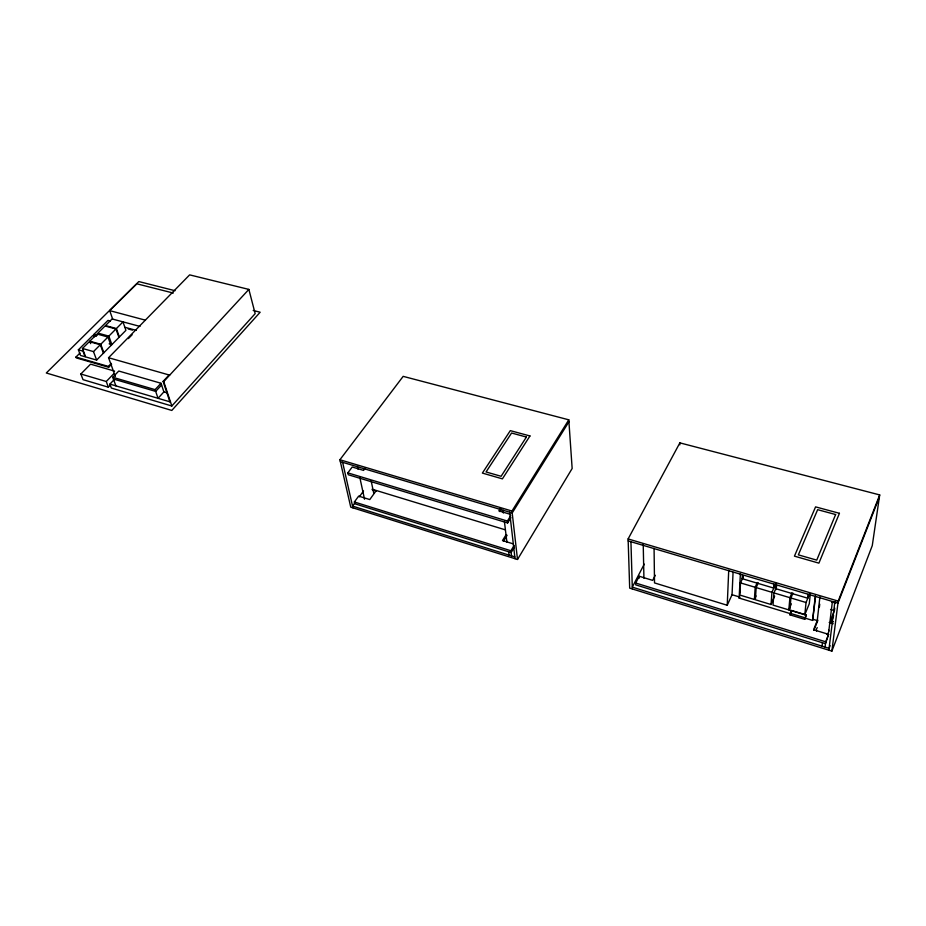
<?xml version="1.0" encoding="UTF-8"?>
<svg xmlns="http://www.w3.org/2000/svg" width="926" height="926" viewBox="0 0 926 926"><rect width="100%" height="100%" fill="white"/><g stroke="black" fill="none" stroke-linecap="round" stroke-linejoin="round"><path stroke-width="1.39" d="M679.858 444.839L679.869 442.871L879.7 494.924L872.269 545.634L831.872 651.128L629.68 588.126L628.117 538.944L679.869 442.871M654.069 548.366L654.52 582.917L727.234 605.268L728.716 570.289M733.068 572.303L732.049 594.723L727.234 605.268M790.85 613.799L739.133 598.069L740.383 573.773M739.828 592.733L740.349 582.72M743.208 576.979L740.511 582.905L739.886 595.071L754.412 599.481L755.986 595.904M775.131 584.433L773.58 588.033L742.166 578.681L742.374 574.78M754.412 599.481L755.176 587.292L757.294 582.512M758.278 582.801L756.16 587.582L755.385 599.77L771.034 604.516L774.645 596.101M771.034 604.516L771.948 592.316L775.606 583.889M773.58 588.033L773.87 584.121M776.544 586.876L773.939 592.906L773.002 605.106L788.813 609.898L791.348 603.845M809.127 594.515L807.622 598.173L775.56 588.623L775.965 583.415M776.011 589.63L776.428 584.19M788.813 609.898L789.913 597.687L791.962 592.825M792.957 593.126L790.92 597.988L789.809 610.199L804.798 614.748L809.278 603.752L810.273 594.226M789.971 614.852L791.325 610.408L806.071 614.876L805.909 616.438L804.729 619.344L789.971 614.852L791.174 611.97M804.798 614.748L806.048 602.513L809.555 593.948M804.729 619.344L806.071 614.876M807.622 598.173L808.028 594.249M804.451 617.931L812.623 620.42L815.285 595.974M815.575 596.309L812.623 620.42M819.915 596.934L817.253 620.594L813.109 619.344M819.406 607.028L819.73 604.227M822.057 646.151L822.462 642.737M825.066 647.089L825.703 641.811L828.596 634.356L813.595 629.749L817.565 619.807M828.782 631.185L832.381 601.75M828.596 634.356L825.483 643.674L635.757 584.873L635.711 583.033L639.229 576.25L652.68 580.382L655.272 575.278M828.851 650.191L834.824 602.178M834.743 608.116L834.43 610.651L830.553 609.493M835.622 601.124L835.379 603.034L831.479 601.877M831.872 651.128L838.215 601.101L879.7 494.924M830.113 645.665L829.083 648.339L632.296 587.13L644.264 564.119M833.956 611.866L831.583 617.931L831.039 622.33L833.643 615.663M879.399 496.949L837.961 603.104L628.175 540.911M813.885 630.375L817.843 620.443M775.56 588.623L776.601 586.216M739.133 598.069L739.608 597.015M742.166 578.681L743.242 576.319M517.507 559.478L572.152 468.498L568.795 419.825L403.169 376.361L339.911 459.747L350.746 507.17L517.507 559.478L511.974 511.036L568.795 419.825M511.522 555.866L510.92 550.75L514.15 545.426M514.37 547.231L511.129 552.556L354.774 503.767L354.369 501.985L358.651 496.116L369.787 499.554L376.153 490.722M506.152 534.626L502.494 540.553L513.432 543.932M503.455 541.178L507.101 535.251M365.191 468.186L363.559 470.396L352.216 467.005L347.829 472.873L348.245 474.737L507.633 522.947L507.413 521.049L510.735 515.713M507.633 522.947L510.955 517.599M568.934 421.758L512.194 512.958L340.351 461.634M499.82 511.592L501.313 509.207M500.341 508.501L498.836 510.886L510.145 514.266M355.075 502.621L352.551 506.094L514.821 556.908M359.3 496.822L363.513 491.023M113.875 379.949L109.893 384.093L111.352 388.063L171.831 406.005L255.171 313.636L248.862 289.41L189.633 274.872L108.562 357.725L115.38 376.535M163.89 391.906L158.022 398.307L155.093 389.649L112.764 377.276L118.771 371.037L161.008 383.26L163.89 391.906L166.518 392.67M155.093 389.649L161.008 383.26M169.875 401.803L163.103 381.408L169.053 374.972M171.831 406.005L163.728 381.593L248.862 289.41M161.587 384.996L155.684 391.397L113.389 379M114.581 371.118L90.563 364.161L80.84 374.011L83.016 379.66L108.365 387.184L110.287 385.181M80.84 374.011L106.27 381.5L113.991 373.502M79.937 353.084L75.944 357.066L76.268 357.899L108.655 367.263L111.618 364.219M75.944 357.066L108.342 366.418L111.305 363.374M128.39 338.592L132.129 334.761M103.399 353.211L100.309 344.738L89.324 341.648L82.483 348.465L85.667 356.927L96.628 360.075L125.913 330.35L122.996 321.901L116.398 328.533L105.483 325.558L112.104 318.961L139.988 326.415M82.483 348.465L93.491 351.602L100.309 344.738M107.96 337.041L96.998 334.008L89.787 341.196L100.76 344.275L107.96 337.041L110.981 345.502M115.958 328.985L105.043 325.998L97.901 333.105L108.851 336.138L115.958 328.985L118.933 337.446M78.374 349.82L82.97 351.128L85.099 356.765L80.516 355.445L78.374 349.82L92.878 335.397L96.316 336.346M94.602 336.751L93.781 334.506L107.972 320.396L110.24 321.009M112.648 319.042L109.708 310.638L136.84 283.807L173.289 293.056M175.049 290.718L138.819 281.562L46.3 372.993L171.808 410.438L260.16 312.224L253.192 310.465M109.708 310.638L145.394 320.165M125.195 327.376L136.33 330.397M128.263 328.973L132.441 330.107M93.781 334.506L97.207 335.455M109.141 343.847L111.872 344.611L108.851 336.138M108.562 357.725L169.678 375.146M163.103 381.408L163.728 381.593M109.893 384.093L170.5 401.988M628.117 538.944L838.215 601.101M339.911 459.747L511.974 511.036M740.511 582.905L755.176 587.292M756.16 587.582L771.948 592.316M773.939 592.906L789.913 597.687M790.92 597.988L806.048 602.513M347.829 472.873L507.413 521.049M830.749 621.022L833.469 621.832M829.175 622.48L833.226 623.707M731.598 594.585L739.886 597.096M790.121 613.29L804.879 617.781M372.078 489.206L505.388 529.857M372.379 489.9L376.083 491.023M635.711 583.033L825.703 641.811M354.369 501.985L510.92 550.75M106.27 381.5L108.365 387.184M89.787 341.196L90.679 343.615M93.491 351.602L96.628 360.075M100.76 344.275L103.839 352.748M112.764 377.276L115.889 385.864M108.342 366.418L108.655 367.263M116.398 328.533L119.361 336.995M342.62 462.317L352.945 507.865M357.401 466.357L357.992 469.1M359.786 477.318L364.543 499.23M371.106 480.652L373.78 493.396M508.663 551.792L509.057 555.102M503.061 510.238L503.397 513.027M504.404 521.407L506.916 542.347A5.417 4.051 -5.9 0 1 506.997 541.282M509.647 512.194L515.03 558.702M630.942 541.722L632.342 588.959M639.229 576.25L639.276 578.102M643.223 544.361L643.906 577.06A5.73 4.352 1.7 0 0 643.94 578.194M828.596 629.946A6.251 4.688 11.2 0 1 826.872 634.345M816.558 631.173A6.251 4.688 11.2 0 1 817.288 627.666M839.431 513.305L818.897 563.147L794.439 556.144L815.575 506.881L839.431 513.305M835.622 514.532L816.744 560.126L798.351 554.871L817.646 509.682L835.622 514.532M529.961 435.961L502.413 478.858L482.377 473.082L510.307 430.636L529.961 435.961M526.396 437.049L501.116 476.288L486.046 471.959L511.58 433.021L526.396 437.049"/></g></svg>
